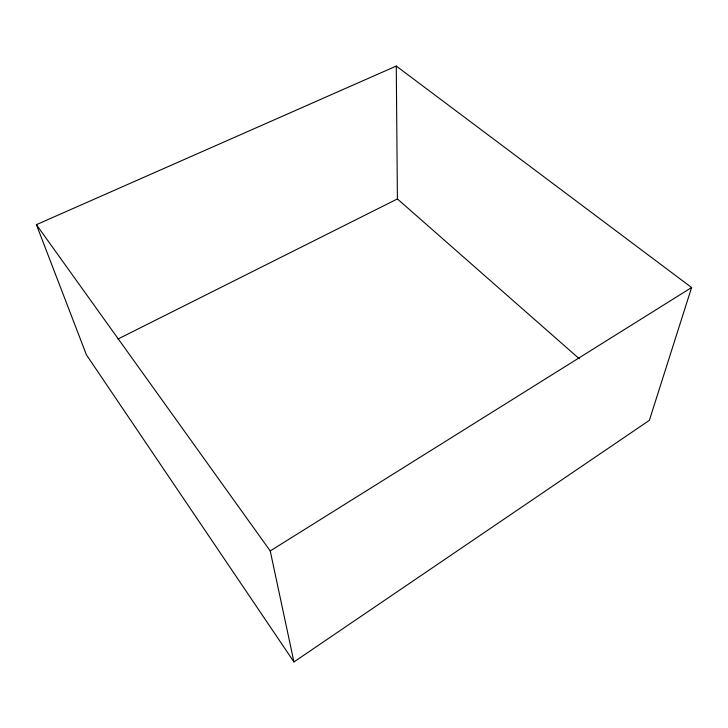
<?xml version="1.0" encoding="UTF-8"?>
<svg xmlns="http://www.w3.org/2000/svg" width="728" height="728" viewBox="0 0 728 728"><rect width="100%" height="100%" fill="white"/><g stroke="black" fill="none" stroke-linecap="round" stroke-linejoin="round"><path stroke-width="1.09" d="M691.6 287.533L649.367 420.347L293.948 661.943L86.432 354.845L36.4 224.67L396.269 66.057L691.6 287.533L270.234 550.941L293.948 661.943M117.936 339.048L397.406 198.935L396.269 66.057M397.406 198.935L579.333 358.804M36.4 224.67L270.234 550.941"/></g></svg>
